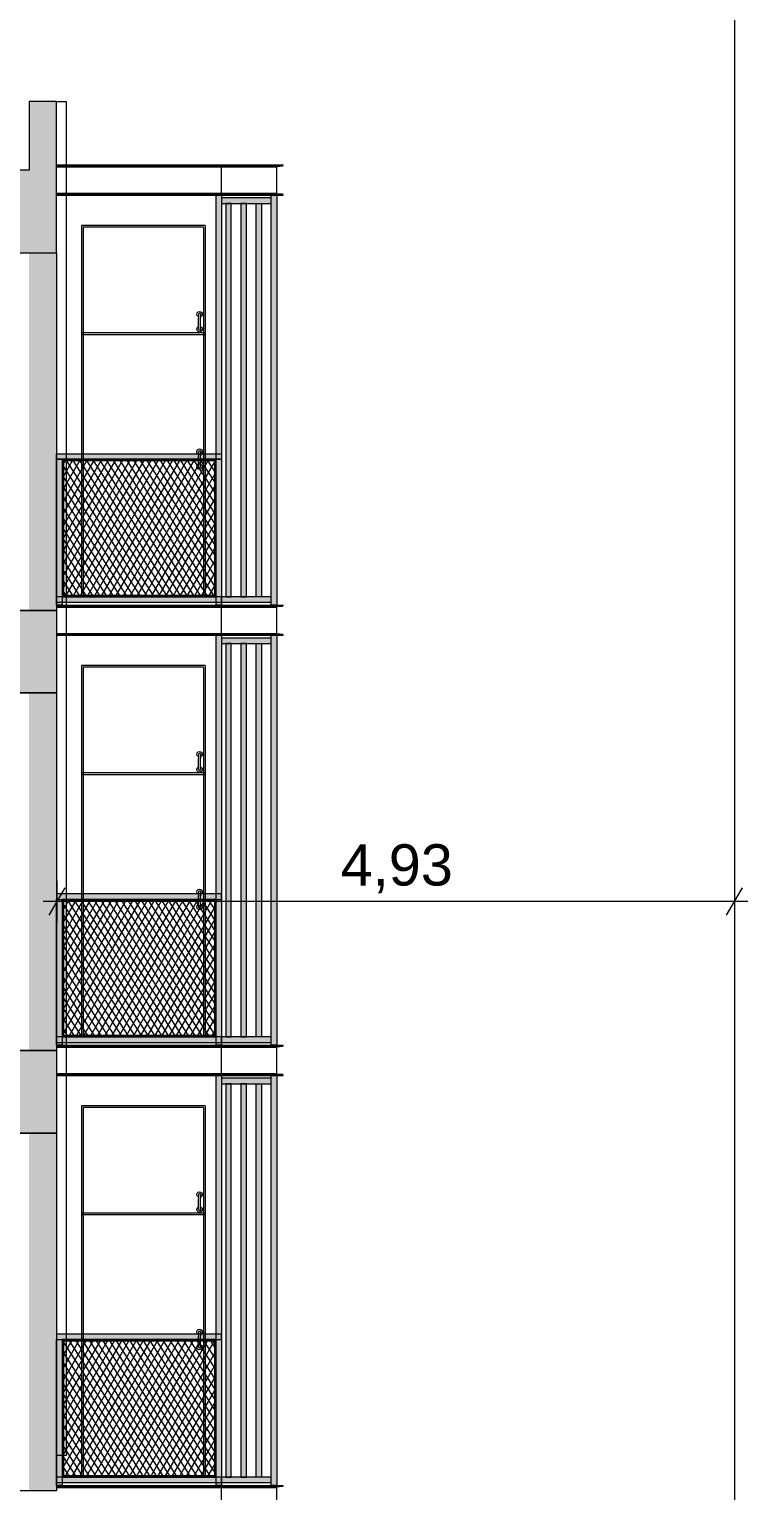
# Model space of a CAD drawing. Header units: metres. Extents: x 476297 to 476657, y 4620828 to 4621206.
# Drawn here: x 476649.51 to 476654.73, y 4621115.4 to 4621126.03 of the extents above; entities that cross this region are included whole.
import ezdxf

# ---------------------------------------------------------------- set-up
doc = ezdxf.new("R2010")
doc.units = ezdxf.units.M
doc.header["$MEASUREMENT"] = 0
for name, color, linetype in [('2D Drafting - General_Pen_No__250', 7, 'Continuous'), ('2D Drafting - General_Pen_No__250_Pen_No__7', 7, 'Continuous'), ('kar-panjara_Pen_No__7', 7, 'Continuous'), ('New2D Drafting - General', 7, 'Continuous'), ('New2D Drafting - General_Pen_No__30_Pen_No__9_Pen_No__9', 7, 'Continuous'), ('Newreg_nak', 7, 'Continuous'), ('NewStructural - Bearing', 7, 'Continuous'), ('Structural - Bearing', 7, 'Continuous'), ('zoma', 7, 'Continuous')]:
    doc.layers.add(name, color=color, linetype=linetype)
doc.styles.add('GENERATED_STYLE_2', font='arial.ttf')
doc.dimstyles.new('GENERATED_STYLE__3', dxfattribs={"dimtxt": 0.3, "dimasz": 0.152, "dimexe": 0.18, "dimexo": 0.003, "dimgap": 0.09, "dimtad": 1, "dimtih": 1, "dimtoh": 1, "dimzin": 0, "dimdsep": 46, "dimtxsty": 'GENERATED_STYLE_2', "dimblk": 'ARROWHEAD_2', "dimblk1": 'ARROWHEAD_2', "dimblk2": 'ARROWHEAD_2', "dimcen": 0.09, "dimclrd": 1, "dimclre": 1, "dimclrt": 1, "dimadec": 0, "dimazin": 0, "dimtfac": 1, "dimtdec": 4, "dimtmove": 0, "dimatfit": 3, "dimfxl": 1, "dimtolj": 1, "dimtzin": 0, "dimarcsym": 0})
pattern_1 = [(60, (476844.52715, 4621385.791044), (-0.038971143, 0.0225), []), (122.833095, (476844.52715, 4621385.791044), (0.0368060797, 0.01875), [])]

# ---------------------------------------------------------------- blocks, each defined once
blk = doc.blocks.new('*D709', base_point=(476844.527, 4621385.791))
at = {"layer": 'zoma', "color": 1, "linetype": 'Continuous', "lineweight": 0, "transparency": 16777216}
for p, q in [((476649.765, 4621119.787), (476649.649, 4621119.587)), ((476649.707, 4621119.837), (476649.707, 4621119.537)), ((476654.579, 4621119.587), (476654.695, 4621119.787)), ((476654.637, 4621119.837), (476654.637, 4621119.537)), ((476649.707, 4621119.687), (476649.609, 4621119.687)), ((476654.637, 4621119.687), (476649.707, 4621119.687)), ((476654.735, 4621119.687), (476654.637, 4621119.687))]:
    blk.add_line(p, q, dxfattribs=at)
at = {"layer": 'zoma', "color": 1, "lineweight": 0, "transparency": 16777216, "insert": (476651.773, 4621119.747), "char_height": 0.3, "attachment_point": 7, "style": 'GENERATED_STYLE_2'}
blk.add_mtext('\\A1;{\\pql;\\fArial CYR|b0|i0|c204|p34;4,93}', dxfattribs=at)
blk = doc.blocks.new('ARROWHEAD_2')
at = {"color": 0, "linetype": 'Continuous', "lineweight": 0}
for p, q in [((0, 0), (-1, 0)), ((-0.378, -0.655), (0.378, 0.655))]:
    blk.add_line(p, q, dxfattribs=at)

msp = doc.modelspace()

# ---------------------------------------------------------------- hatches: boundary and pattern name
at = {"layer": '2D Drafting - General_Pen_No__250', "linetype": 'Continuous', "lineweight": 0}
for points in [[(476632.006, 4621125.502), (476632.006, 4621124.403), (476632.306, 4621124.403), (476632.306, 4621124.773), (476649.406, 4621124.773), (476649.406, 4621124.403), (476649.706, 4621124.403), (476649.706, 4621124.823), (476649.706, 4621125.003), (476649.706, 4621125.502), (476649.506, 4621125.502), (476649.506, 4621125.003), (476632.206, 4621125.003), (476632.206, 4621125.502)], [(476632.006, 4621121.203), (476632.006, 4621121.573), (476632.006, 4621121.803), (476649.506, 4621121.803), (476649.706, 4621121.803), (476649.706, 4621121.623), (476649.706, 4621121.203), (476649.406, 4621121.203), (476649.406, 4621121.573), (476632.306, 4621121.573), (476632.306, 4621121.203)], [(476632.006, 4621118.603), (476632.207, 4621118.603), (476632.306, 4621118.603), (476649.506, 4621118.603), (476649.706, 4621118.603), (476649.706, 4621118.423), (476649.706, 4621118.003), (476649.406, 4621118.003), (476649.406, 4621118.373), (476632.306, 4621118.373), (476632.306, 4621118.003), (476632.006, 4621118.003)]]:
    msp.add_hatch(color=7, dxfattribs=at).paths.add_polyline_path(points)
at = {"layer": '2D Drafting - General_Pen_No__250_Pen_No__7', "linetype": 'Continuous', "lineweight": 0}
for points in [[(476649.706, 4621121.803), (476649.706, 4621124.403), (476649.506, 4621124.403), (476649.506, 4621121.803)], [(476649.706, 4621118.603), (476649.706, 4621121.203), (476649.506, 4621121.203), (476649.506, 4621118.603)], [(476649.706, 4621115.403), (476649.706, 4621118.003), (476649.506, 4621118.003), (476649.506, 4621115.403)]]:
    msp.add_hatch(color=7, dxfattribs=at).paths.add_polyline_path(points)
at = {"layer": 'New2D Drafting - General', "linetype": 'Continuous', "lineweight": 0}
h = msp.add_hatch(dxfattribs=at)
h.set_pattern_fill('BATT_INSULATION', style=0, pattern_type=2)
h.set_pattern_definition(pattern_1)
h.paths.add_polyline_path([(476649.756, 4621121.912), (476650.856, 4621121.912), (476650.856, 4621122.892), (476649.756, 4621122.892)])
h = msp.add_hatch(dxfattribs=at)
h.set_pattern_fill('BATT_INSULATION', style=0, pattern_type=2)
h.set_pattern_definition(pattern_1)
h.paths.add_polyline_path([(476649.756, 4621118.712), (476650.856, 4621118.712), (476650.856, 4621119.692), (476649.756, 4621119.692)])
h = msp.add_hatch(dxfattribs=at)
h.set_pattern_fill('BATT_INSULATION', style=0, pattern_type=2)
h.set_pattern_definition(pattern_1)
h.paths.add_polyline_path([(476649.756, 4621115.512), (476650.856, 4621115.512), (476650.856, 4621116.492), (476649.756, 4621116.492)])
at = {"layer": 'New2D Drafting - General_Pen_No__30_Pen_No__9_Pen_No__9', "linetype": 'Continuous', "lineweight": 0}
for points in [[(476650.906, 4621124.822), (476650.906, 4621121.902), (476650.866, 4621121.902), (476650.866, 4621124.822)], [(476651.267, 4621124.802), (476650.906, 4621124.802), (476650.906, 4621124.762), (476651.267, 4621124.762)], [(476651.307, 4621124.822), (476651.307, 4621121.842), (476651.267, 4621121.842), (476651.267, 4621124.822)], [(476650.977, 4621124.762), (476650.937, 4621124.762), (476650.937, 4621121.902), (476650.977, 4621121.902)], [(476651.087, 4621124.762), (476651.047, 4621124.762), (476651.047, 4621121.902), (476651.087, 4621121.902)], [(476651.157, 4621124.762), (476651.197, 4621124.762), (476651.197, 4621121.902), (476651.157, 4621121.902)], [(476650.906, 4621122.942), (476650.906, 4621122.902), (476649.706, 4621122.902), (476649.706, 4621122.942)], [(476649.746, 4621121.842), (476649.706, 4621121.842), (476649.706, 4621122.902), (476649.746, 4621122.902)], [(476649.746, 4621121.902), (476649.756, 4621121.912), (476649.756, 4621122.892), (476649.746, 4621122.902)], [(476650.856, 4621122.892), (476650.866, 4621122.902), (476649.746, 4621122.902), (476649.756, 4621122.892)], [(476650.856, 4621121.912), (476650.866, 4621121.902), (476650.866, 4621122.902), (476650.856, 4621122.892)], [(476650.906, 4621121.842), (476650.866, 4621121.842), (476650.866, 4621122.902), (476650.906, 4621122.902)], [(476650.906, 4621121.902), (476649.706, 4621121.902), (476649.706, 4621121.862), (476650.906, 4621121.862)], [(476650.866, 4621121.902), (476650.856, 4621121.912), (476649.756, 4621121.912), (476649.746, 4621121.902)], [(476651.267, 4621121.902), (476650.906, 4621121.902), (476650.906, 4621121.862), (476651.267, 4621121.862)], [(476650.906, 4621121.622), (476650.906, 4621118.702), (476650.866, 4621118.702), (476650.866, 4621121.622)], [(476651.267, 4621121.602), (476650.906, 4621121.602), (476650.906, 4621121.562), (476651.267, 4621121.562)], [(476651.267, 4621121.622), (476651.307, 4621121.622), (476651.307, 4621118.642), (476651.267, 4621118.642)], [(476650.977, 4621121.562), (476650.937, 4621121.562), (476650.937, 4621118.702), (476650.977, 4621118.702)], [(476651.087, 4621121.562), (476651.047, 4621121.562), (476651.047, 4621118.702), (476651.087, 4621118.702)], [(476651.157, 4621121.562), (476651.197, 4621121.562), (476651.197, 4621118.702), (476651.157, 4621118.702)], [(476650.906, 4621119.742), (476649.706, 4621119.742), (476649.706, 4621119.702), (476650.906, 4621119.702)], [(476649.746, 4621118.642), (476649.706, 4621118.642), (476649.706, 4621119.702), (476649.746, 4621119.702)], [(476649.746, 4621118.702), (476649.756, 4621118.712), (476649.756, 4621119.692), (476649.746, 4621119.702)], [(476650.856, 4621119.692), (476650.866, 4621119.702), (476649.746, 4621119.702), (476649.756, 4621119.692)], [(476650.856, 4621118.712), (476650.866, 4621118.702), (476650.866, 4621119.702), (476650.856, 4621119.692)], [(476650.906, 4621118.642), (476650.866, 4621118.642), (476650.866, 4621119.702), (476650.906, 4621119.702)], [(476650.866, 4621118.702), (476650.856, 4621118.712), (476649.756, 4621118.712), (476649.746, 4621118.702)], [(476650.906, 4621118.702), (476649.706, 4621118.702), (476649.706, 4621118.662), (476650.906, 4621118.662)], [(476651.267, 4621118.702), (476650.906, 4621118.702), (476650.906, 4621118.662), (476651.267, 4621118.662)], [(476650.906, 4621118.422), (476650.906, 4621115.502), (476650.866, 4621115.502), (476650.866, 4621118.422)], [(476651.267, 4621118.402), (476650.906, 4621118.402), (476650.906, 4621118.362), (476651.267, 4621118.362)], [(476651.267, 4621118.422), (476651.307, 4621118.422), (476651.307, 4621115.442), (476651.267, 4621115.442)], [(476650.977, 4621118.362), (476650.937, 4621118.362), (476650.937, 4621115.502), (476650.977, 4621115.502)], [(476651.087, 4621118.362), (476651.047, 4621118.362), (476651.047, 4621115.502), (476651.087, 4621115.502)], [(476651.157, 4621118.362), (476651.197, 4621118.362), (476651.197, 4621115.502), (476651.157, 4621115.502)], [(476650.906, 4621116.542), (476649.706, 4621116.542), (476649.706, 4621116.502), (476650.906, 4621116.502)], [(476649.746, 4621115.442), (476649.706, 4621115.442), (476649.706, 4621116.502), (476649.746, 4621116.502)], [(476649.746, 4621115.502), (476649.756, 4621115.512), (476649.756, 4621116.492), (476649.746, 4621116.502)], [(476650.856, 4621116.492), (476650.866, 4621116.502), (476649.746, 4621116.502), (476649.756, 4621116.492)], [(476650.856, 4621115.512), (476650.866, 4621115.502), (476650.866, 4621116.502), (476650.856, 4621116.492)], [(476650.906, 4621115.442), (476650.866, 4621115.442), (476650.866, 4621116.502), (476650.906, 4621116.502)], [(476650.906, 4621115.502), (476649.706, 4621115.502), (476649.706, 4621115.462), (476650.906, 4621115.462)], [(476650.866, 4621115.502), (476650.856, 4621115.512), (476649.756, 4621115.512), (476649.746, 4621115.502)], [(476651.267, 4621115.502), (476650.906, 4621115.502), (476650.906, 4621115.462), (476651.267, 4621115.462)]]:
    msp.add_hatch(color=255, dxfattribs=at).paths.add_polyline_path(points)

# ---------------------------------------------------------------- linework, layer by layer
at = {"layer": '2D Drafting - General_Pen_No__250', "color": 7, "linetype": 'Continuous', "lineweight": 0, "flags": 128}
for points in [[(476632.006, 4621125.502), (476632.006, 4621124.403), (476632.306, 4621124.403), (476632.306, 4621124.773), (476649.406, 4621124.773), (476649.406, 4621124.403), (476649.706, 4621124.403), (476649.706, 4621124.823), (476649.706, 4621125.003), (476649.706, 4621125.502), (476649.506, 4621125.502), (476649.506, 4621125.003), (476632.206, 4621125.003), (476632.206, 4621125.502)], [(476632.006, 4621121.203), (476632.006, 4621121.573), (476632.006, 4621121.803), (476649.506, 4621121.803), (476649.706, 4621121.803), (476649.706, 4621121.623), (476649.706, 4621121.203), (476649.406, 4621121.203), (476649.406, 4621121.573), (476632.306, 4621121.573), (476632.306, 4621121.203)], [(476632.006, 4621118.603), (476632.207, 4621118.603), (476632.306, 4621118.603), (476649.506, 4621118.603), (476649.706, 4621118.603), (476649.706, 4621118.423), (476649.706, 4621118.003), (476649.406, 4621118.003), (476649.406, 4621118.373), (476632.306, 4621118.373), (476632.306, 4621118.003), (476632.006, 4621118.003)]]:
    msp.add_lwpolyline(points, close=True, dxfattribs=at)
at = {"layer": 'kar-panjara_Pen_No__7', "color": 7, "linetype": 'Continuous', "lineweight": 0, "flags": 128}
for points in [[(476649.706, 4621124.403), (476649.706, 4621121.803), (476649.306, 4621121.803), (476649.306, 4621124.403)], [(476649.706, 4621121.203), (476649.706, 4621118.603), (476649.306, 4621118.603), (476649.306, 4621121.203)], [(476649.706, 4621118.003), (476649.706, 4621115.403), (476649.306, 4621115.403), (476649.306, 4621118.003)]]:
    msp.add_lwpolyline(points, close=True, dxfattribs=at)
at = {"layer": 'New2D Drafting - General', "color": 7, "linetype": 'Continuous', "lineweight": 0, "flags": 128}
for points in [[(476649.756, 4621121.912), (476650.856, 4621121.912), (476650.856, 4621122.892), (476649.756, 4621122.892)], [(476649.756, 4621118.712), (476650.856, 4621118.712), (476650.856, 4621119.692), (476649.756, 4621119.692)], [(476649.756, 4621115.512), (476650.856, 4621115.512), (476650.856, 4621116.492), (476649.756, 4621116.492)]]:
    msp.add_lwpolyline(points, close=True, dxfattribs=at)
at = {"layer": 'New2D Drafting - General_Pen_No__30_Pen_No__9_Pen_No__9', "color": 7, "linetype": 'Continuous', "lineweight": 0, "flags": 128}
for points in [[(476650.906, 4621124.822), (476650.906, 4621121.902), (476650.866, 4621121.902), (476650.866, 4621124.822)], [(476651.267, 4621124.802), (476650.906, 4621124.802), (476650.906, 4621124.762), (476651.267, 4621124.762)], [(476651.307, 4621124.822), (476651.307, 4621121.842), (476651.267, 4621121.842), (476651.267, 4621124.822)], [(476650.977, 4621124.762), (476650.937, 4621124.762), (476650.937, 4621121.902), (476650.977, 4621121.902)], [(476651.087, 4621124.762), (476651.047, 4621124.762), (476651.047, 4621121.902), (476651.087, 4621121.902)], [(476651.157, 4621124.762), (476651.197, 4621124.762), (476651.197, 4621121.902), (476651.157, 4621121.902)], [(476650.906, 4621122.942), (476650.906, 4621122.902), (476649.706, 4621122.902), (476649.706, 4621122.942)], [(476649.746, 4621121.842), (476649.706, 4621121.842), (476649.706, 4621122.902), (476649.746, 4621122.902)], [(476649.746, 4621121.902), (476649.756, 4621121.912), (476649.756, 4621122.892), (476649.746, 4621122.902)], [(476650.856, 4621122.892), (476650.866, 4621122.902), (476649.746, 4621122.902), (476649.756, 4621122.892)], [(476650.856, 4621121.912), (476650.866, 4621121.902), (476650.866, 4621122.902), (476650.856, 4621122.892)], [(476650.906, 4621121.842), (476650.866, 4621121.842), (476650.866, 4621122.902), (476650.906, 4621122.902)], [(476650.906, 4621121.902), (476649.706, 4621121.902), (476649.706, 4621121.862), (476650.906, 4621121.862)], [(476650.866, 4621121.902), (476650.856, 4621121.912), (476649.756, 4621121.912), (476649.746, 4621121.902)], [(476651.267, 4621121.902), (476650.906, 4621121.902), (476650.906, 4621121.862), (476651.267, 4621121.862)], [(476650.906, 4621121.622), (476650.906, 4621118.702), (476650.866, 4621118.702), (476650.866, 4621121.622)], [(476651.267, 4621121.602), (476650.906, 4621121.602), (476650.906, 4621121.562), (476651.267, 4621121.562)], [(476651.267, 4621121.622), (476651.307, 4621121.622), (476651.307, 4621118.642), (476651.267, 4621118.642)], [(476650.977, 4621121.562), (476650.937, 4621121.562), (476650.937, 4621118.702), (476650.977, 4621118.702)], [(476651.087, 4621121.562), (476651.047, 4621121.562), (476651.047, 4621118.702), (476651.087, 4621118.702)], [(476651.157, 4621121.562), (476651.197, 4621121.562), (476651.197, 4621118.702), (476651.157, 4621118.702)], [(476650.906, 4621119.742), (476649.706, 4621119.742), (476649.706, 4621119.702), (476650.906, 4621119.702)], [(476649.746, 4621118.642), (476649.706, 4621118.642), (476649.706, 4621119.702), (476649.746, 4621119.702)], [(476649.746, 4621118.702), (476649.756, 4621118.712), (476649.756, 4621119.692), (476649.746, 4621119.702)], [(476650.856, 4621119.692), (476650.866, 4621119.702), (476649.746, 4621119.702), (476649.756, 4621119.692)], [(476650.856, 4621118.712), (476650.866, 4621118.702), (476650.866, 4621119.702), (476650.856, 4621119.692)], [(476650.906, 4621118.642), (476650.866, 4621118.642), (476650.866, 4621119.702), (476650.906, 4621119.702)], [(476650.866, 4621118.702), (476650.856, 4621118.712), (476649.756, 4621118.712), (476649.746, 4621118.702)], [(476650.906, 4621118.702), (476649.706, 4621118.702), (476649.706, 4621118.662), (476650.906, 4621118.662)], [(476651.267, 4621118.702), (476650.906, 4621118.702), (476650.906, 4621118.662), (476651.267, 4621118.662)], [(476650.906, 4621118.422), (476650.906, 4621115.502), (476650.866, 4621115.502), (476650.866, 4621118.422)], [(476651.267, 4621118.402), (476650.906, 4621118.402), (476650.906, 4621118.362), (476651.267, 4621118.362)], [(476651.267, 4621118.422), (476651.307, 4621118.422), (476651.307, 4621115.442), (476651.267, 4621115.442)], [(476650.977, 4621118.362), (476650.937, 4621118.362), (476650.937, 4621115.502), (476650.977, 4621115.502)], [(476651.087, 4621118.362), (476651.047, 4621118.362), (476651.047, 4621115.502), (476651.087, 4621115.502)], [(476651.157, 4621118.362), (476651.197, 4621118.362), (476651.197, 4621115.502), (476651.157, 4621115.502)], [(476650.906, 4621116.542), (476649.706, 4621116.542), (476649.706, 4621116.502), (476650.906, 4621116.502)], [(476649.746, 4621115.442), (476649.706, 4621115.442), (476649.706, 4621116.502), (476649.746, 4621116.502)], [(476649.746, 4621115.502), (476649.756, 4621115.512), (476649.756, 4621116.492), (476649.746, 4621116.502)], [(476650.856, 4621116.492), (476650.866, 4621116.502), (476649.746, 4621116.502), (476649.756, 4621116.492)], [(476650.856, 4621115.512), (476650.866, 4621115.502), (476650.866, 4621116.502), (476650.856, 4621116.492)], [(476650.906, 4621115.442), (476650.866, 4621115.442), (476650.866, 4621116.502), (476650.906, 4621116.502)], [(476650.906, 4621115.502), (476649.706, 4621115.502), (476649.706, 4621115.462), (476650.906, 4621115.462)], [(476650.866, 4621115.502), (476650.856, 4621115.512), (476649.756, 4621115.512), (476649.746, 4621115.502)], [(476651.267, 4621115.502), (476650.906, 4621115.502), (476650.906, 4621115.462), (476651.267, 4621115.462)]]:
    msp.add_lwpolyline(points, close=True, dxfattribs=at)
at = {"layer": 'Newreg_nak', "color": 7, "linetype": 'Continuous', "lineweight": 0, "flags": 128}
msp.add_lwpolyline([(476649.706, 4621125.502), (476649.776, 4621125.502), (476649.776, 4621115.659), (476649.706, 4621115.659)], dxfattribs=at)
at = {"layer": 'NewStructural - Bearing', "color": 1, "linetype": 'Continuous', "lineweight": 0}
msp.add_line((476654.637, 4621127.728), (476654.637, 4621104.091), dxfattribs=at)
at = {"layer": 'NewStructural - Bearing', "color": 7, "linetype": 'Continuous', "lineweight": 0}
for p, q in [((476650.786, 4621124.602), (476649.886, 4621124.602)), ((476649.886, 4621124.602), (476649.886, 4621123.822)), ((476649.898, 4621124.59), (476649.898, 4621123.822)), ((476650.774, 4621124.59), (476649.898, 4621124.59)), ((476650.774, 4621124.59), (476650.774, 4621123.822)), ((476650.786, 4621124.602), (476650.786, 4621123.822)), ((476650.726, 4621123.957), (476650.729, 4621123.967)), ((476650.729, 4621123.947), (476650.726, 4621123.957)), ((476650.729, 4621123.967), (476650.736, 4621123.974)), ((476650.736, 4621123.94), (476650.729, 4621123.947)), ((476650.736, 4621123.974), (476650.746, 4621123.977)), ((476650.739, 4621123.939), (476650.736, 4621123.94)), ((476650.739, 4621123.957), (476650.74, 4621123.96)), ((476650.739, 4621123.957), (476650.739, 4621123.953)), ((476650.739, 4621123.953), (476650.739, 4621123.942)), ((476650.739, 4621123.942), (476650.739, 4621123.927)), ((476650.739, 4621123.877), (476650.739, 4621123.927)), ((476650.74, 4621123.96), (476650.743, 4621123.963)), ((476650.743, 4621123.963), (476650.746, 4621123.964)), ((476650.746, 4621123.977), (476650.756, 4621123.974)), ((476650.746, 4621123.964), (476650.75, 4621123.963)), ((476650.75, 4621123.963), (476650.753, 4621123.96)), ((476650.753, 4621123.96), (476650.753, 4621123.957)), ((476650.753, 4621123.957), (476650.753, 4621123.953)), ((476650.753, 4621123.953), (476650.753, 4621123.942)), ((476650.753, 4621123.942), (476650.753, 4621123.927)), ((476650.756, 4621123.94), (476650.753, 4621123.939)), ((476650.753, 4621123.877), (476650.753, 4621123.927)), ((476650.756, 4621123.974), (476650.764, 4621123.967)), ((476650.764, 4621123.947), (476650.756, 4621123.94)), ((476650.764, 4621123.967), (476650.766, 4621123.957)), ((476650.766, 4621123.957), (476650.764, 4621123.947)), ((476650.786, 4621123.822), (476649.886, 4621123.822)), ((476649.886, 4621123.822), (476649.886, 4621121.902)), ((476649.898, 4621123.822), (476649.886, 4621123.822)), ((476649.886, 4621123.81), (476650.786, 4621123.81)), ((476649.898, 4621123.822), (476649.898, 4621121.902)), ((476650.726, 4621123.847), (476650.729, 4621123.857)), ((476650.729, 4621123.837), (476650.726, 4621123.847)), ((476650.729, 4621123.857), (476650.736, 4621123.864)), ((476650.736, 4621123.83), (476650.729, 4621123.837)), ((476650.736, 4621123.864), (476650.739, 4621123.865)), ((476650.746, 4621123.827), (476650.736, 4621123.83)), ((476650.739, 4621123.862), (476650.739, 4621123.877)), ((476650.739, 4621123.851), (476650.739, 4621123.862)), ((476650.739, 4621123.847), (476650.739, 4621123.851)), ((476650.74, 4621123.843), (476650.739, 4621123.847)), ((476650.743, 4621123.841), (476650.74, 4621123.843)), ((476650.746, 4621123.84), (476650.743, 4621123.841)), ((476650.75, 4621123.841), (476650.746, 4621123.84)), ((476650.756, 4621123.83), (476650.746, 4621123.827)), ((476650.753, 4621123.843), (476650.75, 4621123.841)), ((476650.753, 4621123.862), (476650.753, 4621123.877)), ((476650.753, 4621123.865), (476650.756, 4621123.864)), ((476650.753, 4621123.851), (476650.753, 4621123.862)), ((476650.753, 4621123.847), (476650.753, 4621123.851)), ((476650.753, 4621123.847), (476650.753, 4621123.843)), ((476650.756, 4621123.864), (476650.764, 4621123.857)), ((476650.764, 4621123.837), (476650.756, 4621123.83)), ((476650.764, 4621123.857), (476650.766, 4621123.847)), ((476650.766, 4621123.847), (476650.764, 4621123.837)), ((476650.774, 4621123.822), (476650.774, 4621121.902)), ((476650.786, 4621123.822), (476650.786, 4621121.902)), ((476650.726, 4621122.957), (476650.729, 4621122.967)), ((476650.729, 4621122.967), (476650.736, 4621122.974)), ((476650.736, 4621122.974), (476650.746, 4621122.977)), ((476650.739, 4621122.957), (476650.74, 4621122.96)), ((476650.74, 4621122.96), (476650.743, 4621122.963)), ((476650.743, 4621122.963), (476650.746, 4621122.964)), ((476650.746, 4621122.977), (476650.756, 4621122.974)), ((476650.746, 4621122.964), (476650.75, 4621122.963)), ((476650.75, 4621122.963), (476650.753, 4621122.96)), ((476650.753, 4621122.96), (476650.753, 4621122.957)), ((476650.756, 4621122.974), (476650.764, 4621122.967)), ((476650.764, 4621122.967), (476650.766, 4621122.957)), ((476650.729, 4621122.947), (476650.726, 4621122.957)), ((476650.726, 4621122.847), (476650.729, 4621122.857)), ((476650.736, 4621122.94), (476650.729, 4621122.947)), ((476650.729, 4621122.857), (476650.736, 4621122.864)), ((476650.739, 4621122.939), (476650.736, 4621122.94)), ((476650.736, 4621122.864), (476650.739, 4621122.865)), ((476650.739, 4621122.957), (476650.739, 4621122.953)), ((476650.739, 4621122.953), (476650.739, 4621122.942)), ((476650.739, 4621122.942), (476650.739, 4621122.927)), ((476650.739, 4621122.877), (476650.739, 4621122.927)), ((476650.739, 4621122.862), (476650.739, 4621122.877)), ((476650.739, 4621122.851), (476650.739, 4621122.862)), ((476650.753, 4621122.957), (476650.753, 4621122.953)), ((476650.753, 4621122.953), (476650.753, 4621122.942)), ((476650.753, 4621122.942), (476650.753, 4621122.927)), ((476650.756, 4621122.94), (476650.753, 4621122.939)), ((476650.753, 4621122.877), (476650.753, 4621122.927)), ((476650.753, 4621122.862), (476650.753, 4621122.877)), ((476650.753, 4621122.865), (476650.756, 4621122.864)), ((476650.753, 4621122.851), (476650.753, 4621122.862)), ((476650.764, 4621122.947), (476650.756, 4621122.94)), ((476650.756, 4621122.864), (476650.764, 4621122.857)), ((476650.766, 4621122.957), (476650.764, 4621122.947)), ((476650.764, 4621122.857), (476650.766, 4621122.847)), ((476650.729, 4621122.837), (476650.726, 4621122.847)), ((476650.736, 4621122.83), (476650.729, 4621122.837)), ((476650.746, 4621122.827), (476650.736, 4621122.83)), ((476650.739, 4621122.847), (476650.739, 4621122.851)), ((476650.74, 4621122.843), (476650.739, 4621122.847)), ((476650.743, 4621122.841), (476650.74, 4621122.843)), ((476650.746, 4621122.84), (476650.743, 4621122.841)), ((476650.75, 4621122.841), (476650.746, 4621122.84)), ((476650.756, 4621122.83), (476650.746, 4621122.827)), ((476650.753, 4621122.843), (476650.75, 4621122.841)), ((476650.753, 4621122.847), (476650.753, 4621122.851)), ((476650.753, 4621122.847), (476650.753, 4621122.843)), ((476650.764, 4621122.837), (476650.756, 4621122.83)), ((476650.766, 4621122.847), (476650.764, 4621122.837)), ((476650.786, 4621121.402), (476649.886, 4621121.402)), ((476649.886, 4621121.402), (476649.886, 4621120.622)), ((476649.898, 4621121.39), (476649.898, 4621120.622)), ((476650.774, 4621121.39), (476649.898, 4621121.39)), ((476650.774, 4621121.39), (476650.774, 4621120.622)), ((476650.786, 4621121.402), (476650.786, 4621120.622)), ((476650.726, 4621120.757), (476650.729, 4621120.767)), ((476650.729, 4621120.747), (476650.726, 4621120.757)), ((476650.729, 4621120.767), (476650.736, 4621120.774)), ((476650.736, 4621120.74), (476650.729, 4621120.747)), ((476650.736, 4621120.774), (476650.746, 4621120.777)), ((476650.739, 4621120.739), (476650.736, 4621120.74)), ((476650.739, 4621120.757), (476650.74, 4621120.76)), ((476650.739, 4621120.757), (476650.739, 4621120.753)), ((476650.739, 4621120.753), (476650.739, 4621120.742)), ((476650.739, 4621120.742), (476650.739, 4621120.727)), ((476650.739, 4621120.677), (476650.739, 4621120.727)), ((476650.74, 4621120.76), (476650.743, 4621120.763)), ((476650.743, 4621120.763), (476650.746, 4621120.764)), ((476650.746, 4621120.777), (476650.756, 4621120.774)), ((476650.746, 4621120.764), (476650.75, 4621120.763)), ((476650.75, 4621120.763), (476650.753, 4621120.76)), ((476650.753, 4621120.76), (476650.753, 4621120.757)), ((476650.753, 4621120.757), (476650.753, 4621120.753)), ((476650.753, 4621120.753), (476650.753, 4621120.742)), ((476650.753, 4621120.742), (476650.753, 4621120.727)), ((476650.756, 4621120.74), (476650.753, 4621120.739)), ((476650.753, 4621120.677), (476650.753, 4621120.727)), ((476650.756, 4621120.774), (476650.764, 4621120.767)), ((476650.764, 4621120.747), (476650.756, 4621120.74)), ((476650.764, 4621120.767), (476650.766, 4621120.757)), ((476650.766, 4621120.757), (476650.764, 4621120.747)), ((476650.786, 4621120.622), (476649.886, 4621120.622)), ((476649.886, 4621120.622), (476649.886, 4621118.702)), ((476649.898, 4621120.622), (476649.886, 4621120.622)), ((476649.898, 4621120.622), (476649.898, 4621118.702)), ((476650.726, 4621120.647), (476650.729, 4621120.657)), ((476650.729, 4621120.637), (476650.726, 4621120.647)), ((476650.729, 4621120.657), (476650.736, 4621120.664)), ((476650.736, 4621120.63), (476650.729, 4621120.637)), ((476650.736, 4621120.664), (476650.739, 4621120.665)), ((476650.746, 4621120.627), (476650.736, 4621120.63)), ((476650.739, 4621120.662), (476650.739, 4621120.677)), ((476650.739, 4621120.651), (476650.739, 4621120.662)), ((476650.739, 4621120.647), (476650.739, 4621120.651)), ((476650.74, 4621120.643), (476650.739, 4621120.647)), ((476650.743, 4621120.641), (476650.74, 4621120.643)), ((476650.746, 4621120.64), (476650.743, 4621120.641)), ((476650.75, 4621120.641), (476650.746, 4621120.64)), ((476650.756, 4621120.63), (476650.746, 4621120.627)), ((476650.753, 4621120.643), (476650.75, 4621120.641)), ((476650.753, 4621120.662), (476650.753, 4621120.677)), ((476650.753, 4621120.665), (476650.756, 4621120.664)), ((476650.753, 4621120.651), (476650.753, 4621120.662)), ((476650.753, 4621120.647), (476650.753, 4621120.651)), ((476650.753, 4621120.647), (476650.753, 4621120.643)), ((476650.756, 4621120.664), (476650.764, 4621120.657)), ((476650.764, 4621120.637), (476650.756, 4621120.63)), ((476650.764, 4621120.657), (476650.766, 4621120.647)), ((476650.766, 4621120.647), (476650.764, 4621120.637)), ((476650.774, 4621120.622), (476650.774, 4621118.702)), ((476650.786, 4621120.622), (476650.786, 4621118.702)), ((476649.886, 4621120.61), (476650.786, 4621120.61)), ((476650.729, 4621119.767), (476650.736, 4621119.774)), ((476650.736, 4621119.774), (476650.746, 4621119.777)), ((476650.746, 4621119.777), (476650.756, 4621119.774)), ((476650.756, 4621119.774), (476650.764, 4621119.767)), ((476650.726, 4621119.757), (476650.729, 4621119.767)), ((476650.729, 4621119.747), (476650.726, 4621119.757)), ((476650.736, 4621119.74), (476650.729, 4621119.747)), ((476650.729, 4621119.657), (476650.736, 4621119.664)), ((476650.739, 4621119.739), (476650.736, 4621119.74)), ((476650.736, 4621119.664), (476650.739, 4621119.665)), ((476650.739, 4621119.757), (476650.74, 4621119.76)), ((476650.739, 4621119.757), (476650.739, 4621119.753)), ((476650.739, 4621119.753), (476650.739, 4621119.742)), ((476650.739, 4621119.742), (476650.739, 4621119.727)), ((476650.739, 4621119.677), (476650.739, 4621119.727)), ((476650.739, 4621119.662), (476650.739, 4621119.677)), ((476650.74, 4621119.76), (476650.743, 4621119.763)), ((476650.743, 4621119.763), (476650.746, 4621119.764)), ((476650.746, 4621119.764), (476650.75, 4621119.763)), ((476650.75, 4621119.763), (476650.753, 4621119.76)), ((476650.753, 4621119.76), (476650.753, 4621119.757)), ((476650.753, 4621119.757), (476650.753, 4621119.753)), ((476650.753, 4621119.753), (476650.753, 4621119.742)), ((476650.753, 4621119.742), (476650.753, 4621119.727)), ((476650.756, 4621119.74), (476650.753, 4621119.739)), ((476650.753, 4621119.677), (476650.753, 4621119.727)), ((476650.753, 4621119.662), (476650.753, 4621119.677)), ((476650.753, 4621119.665), (476650.756, 4621119.664)), ((476650.764, 4621119.747), (476650.756, 4621119.74)), ((476650.756, 4621119.664), (476650.764, 4621119.657)), ((476650.764, 4621119.767), (476650.766, 4621119.757)), ((476650.766, 4621119.757), (476650.764, 4621119.747)), ((476650.726, 4621119.647), (476650.729, 4621119.657)), ((476650.729, 4621119.637), (476650.726, 4621119.647)), ((476650.736, 4621119.63), (476650.729, 4621119.637)), ((476650.746, 4621119.627), (476650.736, 4621119.63)), ((476650.739, 4621119.651), (476650.739, 4621119.662)), ((476650.739, 4621119.647), (476650.739, 4621119.651)), ((476650.74, 4621119.643), (476650.739, 4621119.647)), ((476650.743, 4621119.641), (476650.74, 4621119.643)), ((476650.746, 4621119.64), (476650.743, 4621119.641)), ((476650.75, 4621119.641), (476650.746, 4621119.64)), ((476650.756, 4621119.63), (476650.746, 4621119.627)), ((476650.753, 4621119.643), (476650.75, 4621119.641)), ((476650.753, 4621119.651), (476650.753, 4621119.662)), ((476650.753, 4621119.647), (476650.753, 4621119.651)), ((476650.753, 4621119.647), (476650.753, 4621119.643)), ((476650.764, 4621119.637), (476650.756, 4621119.63)), ((476650.764, 4621119.657), (476650.766, 4621119.647)), ((476650.766, 4621119.647), (476650.764, 4621119.637)), ((476650.826, 4621118.702), (476650.814, 4621118.702)), ((476650.786, 4621118.202), (476649.886, 4621118.202)), ((476649.886, 4621118.202), (476649.886, 4621117.422)), ((476649.898, 4621118.19), (476649.898, 4621117.422)), ((476650.774, 4621118.19), (476649.898, 4621118.19)), ((476650.774, 4621118.19), (476650.774, 4621117.422)), ((476650.786, 4621118.202), (476650.786, 4621117.422)), ((476650.726, 4621117.557), (476650.729, 4621117.567)), ((476650.729, 4621117.547), (476650.726, 4621117.557)), ((476650.729, 4621117.567), (476650.736, 4621117.574)), ((476650.736, 4621117.54), (476650.729, 4621117.547)), ((476650.736, 4621117.574), (476650.746, 4621117.577)), ((476650.739, 4621117.539), (476650.736, 4621117.54)), ((476650.739, 4621117.557), (476650.74, 4621117.56)), ((476650.739, 4621117.557), (476650.739, 4621117.553)), ((476650.739, 4621117.553), (476650.739, 4621117.542)), ((476650.739, 4621117.542), (476650.739, 4621117.527)), ((476650.74, 4621117.56), (476650.743, 4621117.563)), ((476650.743, 4621117.563), (476650.746, 4621117.564)), ((476650.746, 4621117.577), (476650.756, 4621117.574)), ((476650.746, 4621117.564), (476650.75, 4621117.563)), ((476650.75, 4621117.563), (476650.753, 4621117.56)), ((476650.753, 4621117.56), (476650.753, 4621117.557)), ((476650.753, 4621117.557), (476650.753, 4621117.553)), ((476650.753, 4621117.553), (476650.753, 4621117.542)), ((476650.753, 4621117.542), (476650.753, 4621117.527)), ((476650.756, 4621117.54), (476650.753, 4621117.539)), ((476650.756, 4621117.574), (476650.764, 4621117.567)), ((476650.764, 4621117.547), (476650.756, 4621117.54)), ((476650.764, 4621117.567), (476650.766, 4621117.557)), ((476650.766, 4621117.557), (476650.764, 4621117.547)), ((476650.726, 4621117.447), (476650.729, 4621117.457)), ((476650.729, 4621117.437), (476650.726, 4621117.447)), ((476650.729, 4621117.457), (476650.736, 4621117.464)), ((476650.736, 4621117.43), (476650.729, 4621117.437)), ((476650.736, 4621117.464), (476650.739, 4621117.465)), ((476650.739, 4621117.477), (476650.739, 4621117.527)), ((476650.739, 4621117.462), (476650.739, 4621117.477)), ((476650.739, 4621117.451), (476650.739, 4621117.462)), ((476650.739, 4621117.447), (476650.739, 4621117.451)), ((476650.74, 4621117.443), (476650.739, 4621117.447)), ((476650.743, 4621117.441), (476650.74, 4621117.443)), ((476650.746, 4621117.44), (476650.743, 4621117.441)), ((476650.75, 4621117.441), (476650.746, 4621117.44)), ((476650.753, 4621117.443), (476650.75, 4621117.441)), ((476650.753, 4621117.477), (476650.753, 4621117.527)), ((476650.753, 4621117.462), (476650.753, 4621117.477)), ((476650.753, 4621117.465), (476650.756, 4621117.464)), ((476650.753, 4621117.451), (476650.753, 4621117.462)), ((476650.753, 4621117.447), (476650.753, 4621117.451)), ((476650.753, 4621117.447), (476650.753, 4621117.443)), ((476650.756, 4621117.464), (476650.764, 4621117.457)), ((476650.764, 4621117.437), (476650.756, 4621117.43)), ((476650.764, 4621117.457), (476650.766, 4621117.447)), ((476650.766, 4621117.447), (476650.764, 4621117.437)), ((476650.786, 4621117.422), (476649.886, 4621117.422)), ((476649.886, 4621117.422), (476649.886, 4621115.502)), ((476649.898, 4621117.422), (476649.886, 4621117.422)), ((476649.886, 4621117.41), (476650.786, 4621117.41)), ((476649.898, 4621117.422), (476649.898, 4621115.502)), ((476650.746, 4621117.427), (476650.736, 4621117.43)), ((476650.756, 4621117.43), (476650.746, 4621117.427)), ((476650.774, 4621117.422), (476650.774, 4621115.502)), ((476650.786, 4621117.422), (476650.786, 4621115.502)), ((476650.726, 4621116.557), (476650.729, 4621116.567)), ((476650.729, 4621116.547), (476650.726, 4621116.557)), ((476650.729, 4621116.567), (476650.736, 4621116.574)), ((476650.736, 4621116.54), (476650.729, 4621116.547)), ((476650.736, 4621116.574), (476650.746, 4621116.577)), ((476650.739, 4621116.539), (476650.736, 4621116.54)), ((476650.739, 4621116.557), (476650.74, 4621116.56)), ((476650.739, 4621116.557), (476650.739, 4621116.553)), ((476650.739, 4621116.553), (476650.739, 4621116.542)), ((476650.739, 4621116.542), (476650.739, 4621116.527)), ((476650.739, 4621116.477), (476650.739, 4621116.527)), ((476650.739, 4621116.462), (476650.739, 4621116.477)), ((476650.74, 4621116.56), (476650.743, 4621116.563)), ((476650.743, 4621116.563), (476650.746, 4621116.564)), ((476650.746, 4621116.577), (476650.756, 4621116.574)), ((476650.746, 4621116.564), (476650.75, 4621116.563)), ((476650.75, 4621116.563), (476650.753, 4621116.56)), ((476650.753, 4621116.56), (476650.753, 4621116.557)), ((476650.753, 4621116.557), (476650.753, 4621116.553)), ((476650.753, 4621116.553), (476650.753, 4621116.542)), ((476650.753, 4621116.542), (476650.753, 4621116.527)), ((476650.756, 4621116.54), (476650.753, 4621116.539)), ((476650.753, 4621116.477), (476650.753, 4621116.527)), ((476650.753, 4621116.462), (476650.753, 4621116.477)), ((476650.756, 4621116.574), (476650.764, 4621116.567)), ((476650.764, 4621116.547), (476650.756, 4621116.54)), ((476650.764, 4621116.567), (476650.766, 4621116.557)), ((476650.766, 4621116.557), (476650.764, 4621116.547)), ((476650.726, 4621116.447), (476650.729, 4621116.457)), ((476650.729, 4621116.437), (476650.726, 4621116.447)), ((476650.729, 4621116.457), (476650.736, 4621116.464)), ((476650.736, 4621116.43), (476650.729, 4621116.437)), ((476650.736, 4621116.464), (476650.739, 4621116.465)), ((476650.746, 4621116.427), (476650.736, 4621116.43)), ((476650.739, 4621116.451), (476650.739, 4621116.462)), ((476650.739, 4621116.447), (476650.739, 4621116.451)), ((476650.74, 4621116.443), (476650.739, 4621116.447)), ((476650.743, 4621116.441), (476650.74, 4621116.443)), ((476650.746, 4621116.44), (476650.743, 4621116.441)), ((476650.75, 4621116.441), (476650.746, 4621116.44)), ((476650.756, 4621116.43), (476650.746, 4621116.427)), ((476650.753, 4621116.443), (476650.75, 4621116.441)), ((476650.753, 4621116.465), (476650.756, 4621116.464)), ((476650.753, 4621116.451), (476650.753, 4621116.462)), ((476650.753, 4621116.447), (476650.753, 4621116.451)), ((476650.753, 4621116.447), (476650.753, 4621116.443)), ((476650.756, 4621116.464), (476650.764, 4621116.457)), ((476650.764, 4621116.437), (476650.756, 4621116.43)), ((476650.764, 4621116.457), (476650.766, 4621116.447)), ((476650.766, 4621116.447), (476650.764, 4621116.437)), ((476650.826, 4621115.502), (476650.814, 4621115.502))]:
    msp.add_line(p, q, dxfattribs=at)
at = {"layer": 'Structural - Bearing', "color": 7, "linetype": 'Continuous', "lineweight": 0}
for p, q in [((476649.706, 4621125.042), (476650.953, 4621125.042)), ((476649.706, 4621125.039), (476650.953, 4621125.039)), ((476649.706, 4621125.035), (476650.948, 4621125.035)), ((476649.706, 4621125.031), (476650.911, 4621125.031)), ((476649.706, 4621125.027), (476650.906, 4621125.027)), ((476650.906, 4621125.042), (476651.353, 4621125.042)), ((476650.906, 4621125.039), (476651.353, 4621125.039)), ((476650.906, 4621125.035), (476651.349, 4621125.035)), ((476650.906, 4621125.031), (476651.311, 4621125.031)), ((476650.906, 4621125.027), (476650.907, 4621125.029)), ((476650.906, 4621124.836), (476650.906, 4621125.027)), ((476650.906, 4621125.027), (476651.307, 4621125.027)), ((476650.907, 4621125.029), (476650.908, 4621125.03)), ((476650.908, 4621125.03), (476650.91, 4621125.031)), ((476650.91, 4621125.031), (476650.911, 4621125.031)), ((476650.911, 4621125.031), (476650.948, 4621125.035)), ((476650.948, 4621125.035), (476650.95, 4621125.036)), ((476650.95, 4621125.036), (476650.951, 4621125.037)), ((476650.951, 4621125.037), (476650.952, 4621125.038)), ((476650.952, 4621125.038), (476650.953, 4621125.039)), ((476650.953, 4621125.039), (476650.953, 4621125.042)), ((476651.307, 4621125.029), (476651.308, 4621125.03)), ((476651.307, 4621125.027), (476651.307, 4621125.029)), ((476651.307, 4621124.836), (476651.307, 4621125.027)), ((476651.308, 4621125.03), (476651.31, 4621125.031)), ((476651.31, 4621125.031), (476651.311, 4621125.031)), ((476651.311, 4621125.031), (476651.349, 4621125.035)), ((476651.349, 4621125.035), (476651.35, 4621125.036)), ((476651.35, 4621125.036), (476651.352, 4621125.037)), ((476651.352, 4621125.037), (476651.353, 4621125.038)), ((476651.353, 4621125.039), (476651.353, 4621125.042)), ((476651.353, 4621125.038), (476651.353, 4621125.039)), ((476649.706, 4621124.836), (476650.906, 4621124.836)), ((476649.706, 4621124.832), (476650.911, 4621124.832)), ((476649.706, 4621124.828), (476650.948, 4621124.828)), ((476649.706, 4621124.824), (476650.953, 4621124.824)), ((476649.706, 4621124.822), (476650.953, 4621124.822)), ((476650.907, 4621124.835), (476650.906, 4621124.836)), ((476650.906, 4621124.836), (476651.307, 4621124.836)), ((476650.906, 4621124.832), (476651.311, 4621124.832)), ((476650.906, 4621124.828), (476651.349, 4621124.828)), ((476650.906, 4621124.824), (476651.353, 4621124.824)), ((476650.906, 4621124.822), (476651.353, 4621124.822)), ((476650.908, 4621124.833), (476650.907, 4621124.835)), ((476650.91, 4621124.833), (476650.908, 4621124.833)), ((476650.911, 4621124.832), (476650.91, 4621124.833)), ((476650.948, 4621124.828), (476650.911, 4621124.832)), ((476650.95, 4621124.828), (476650.948, 4621124.828)), ((476650.951, 4621124.827), (476650.95, 4621124.828)), ((476650.952, 4621124.826), (476650.951, 4621124.827)), ((476650.953, 4621124.824), (476650.952, 4621124.826)), ((476650.953, 4621124.822), (476650.953, 4621124.824)), ((476651.307, 4621124.835), (476651.307, 4621124.836)), ((476651.308, 4621124.833), (476651.307, 4621124.835)), ((476651.31, 4621124.833), (476651.308, 4621124.833)), ((476651.311, 4621124.832), (476651.31, 4621124.833)), ((476651.349, 4621124.828), (476651.311, 4621124.832)), ((476651.35, 4621124.828), (476651.349, 4621124.828)), ((476651.352, 4621124.827), (476651.35, 4621124.828)), ((476651.353, 4621124.826), (476651.352, 4621124.827)), ((476651.353, 4621124.824), (476651.353, 4621124.826)), ((476651.353, 4621124.822), (476651.353, 4621124.824)), ((476649.706, 4621121.842), (476650.953, 4621121.842)), ((476649.706, 4621121.839), (476650.953, 4621121.839)), ((476649.706, 4621121.835), (476650.948, 4621121.835)), ((476649.706, 4621121.831), (476650.911, 4621121.831)), ((476649.706, 4621121.827), (476650.906, 4621121.827)), ((476650.906, 4621121.842), (476651.353, 4621121.842)), ((476650.906, 4621121.839), (476651.353, 4621121.839)), ((476650.906, 4621121.835), (476651.349, 4621121.835)), ((476650.906, 4621121.831), (476651.311, 4621121.831)), ((476650.906, 4621121.827), (476650.907, 4621121.829)), ((476650.906, 4621121.636), (476650.906, 4621121.827)), ((476650.906, 4621121.827), (476651.307, 4621121.827)), ((476650.907, 4621121.829), (476650.908, 4621121.83)), ((476650.908, 4621121.83), (476650.91, 4621121.831)), ((476650.91, 4621121.831), (476650.911, 4621121.831)), ((476650.911, 4621121.831), (476650.948, 4621121.835)), ((476650.948, 4621121.835), (476650.95, 4621121.836)), ((476650.95, 4621121.836), (476650.951, 4621121.837)), ((476650.951, 4621121.837), (476650.952, 4621121.838)), ((476650.952, 4621121.838), (476650.953, 4621121.839)), ((476650.953, 4621121.839), (476650.953, 4621121.842)), ((476651.307, 4621121.829), (476651.308, 4621121.83)), ((476651.307, 4621121.827), (476651.307, 4621121.829)), ((476651.307, 4621121.636), (476651.307, 4621121.827)), ((476651.308, 4621121.83), (476651.31, 4621121.831)), ((476651.31, 4621121.831), (476651.311, 4621121.831)), ((476651.311, 4621121.831), (476651.349, 4621121.835)), ((476651.349, 4621121.835), (476651.35, 4621121.836)), ((476651.35, 4621121.836), (476651.352, 4621121.837)), ((476651.352, 4621121.837), (476651.353, 4621121.838)), ((476651.353, 4621121.839), (476651.353, 4621121.842)), ((476651.353, 4621121.838), (476651.353, 4621121.839)), ((476649.706, 4621121.636), (476650.906, 4621121.636)), ((476649.706, 4621121.632), (476650.911, 4621121.632)), ((476649.706, 4621121.628), (476650.948, 4621121.628)), ((476649.706, 4621121.624), (476650.953, 4621121.624)), ((476649.706, 4621121.622), (476650.953, 4621121.622)), ((476650.907, 4621121.635), (476650.906, 4621121.636)), ((476650.906, 4621121.636), (476651.307, 4621121.636)), ((476650.906, 4621121.632), (476651.311, 4621121.632)), ((476650.906, 4621121.628), (476651.349, 4621121.628)), ((476650.906, 4621121.624), (476651.353, 4621121.624)), ((476650.906, 4621121.622), (476651.353, 4621121.622)), ((476650.908, 4621121.633), (476650.907, 4621121.635)), ((476650.91, 4621121.633), (476650.908, 4621121.633)), ((476650.911, 4621121.632), (476650.91, 4621121.633)), ((476650.948, 4621121.628), (476650.911, 4621121.632)), ((476650.95, 4621121.628), (476650.948, 4621121.628)), ((476650.951, 4621121.627), (476650.95, 4621121.628)), ((476650.952, 4621121.626), (476650.951, 4621121.627)), ((476650.953, 4621121.624), (476650.952, 4621121.626)), ((476650.953, 4621121.622), (476650.953, 4621121.624)), ((476651.307, 4621121.635), (476651.307, 4621121.636)), ((476651.308, 4621121.633), (476651.307, 4621121.635)), ((476651.31, 4621121.633), (476651.308, 4621121.633)), ((476651.311, 4621121.632), (476651.31, 4621121.633)), ((476651.349, 4621121.628), (476651.311, 4621121.632)), ((476651.35, 4621121.628), (476651.349, 4621121.628)), ((476651.352, 4621121.627), (476651.35, 4621121.628)), ((476651.353, 4621121.626), (476651.352, 4621121.627)), ((476651.353, 4621121.624), (476651.353, 4621121.626)), ((476651.353, 4621121.622), (476651.353, 4621121.624)), ((476649.706, 4621118.642), (476650.953, 4621118.642)), ((476649.706, 4621118.639), (476650.953, 4621118.639)), ((476649.706, 4621118.635), (476650.948, 4621118.635)), ((476649.706, 4621118.631), (476650.911, 4621118.631)), ((476649.706, 4621118.627), (476650.906, 4621118.627)), ((476650.906, 4621118.642), (476651.353, 4621118.642)), ((476650.906, 4621118.639), (476651.353, 4621118.639)), ((476650.906, 4621118.635), (476651.349, 4621118.635)), ((476650.906, 4621118.631), (476651.311, 4621118.631)), ((476650.906, 4621118.627), (476650.907, 4621118.629)), ((476650.906, 4621118.436), (476650.906, 4621118.627)), ((476650.906, 4621118.627), (476651.307, 4621118.627)), ((476650.907, 4621118.629), (476650.908, 4621118.63)), ((476650.908, 4621118.63), (476650.91, 4621118.631)), ((476650.91, 4621118.631), (476650.911, 4621118.631)), ((476650.911, 4621118.631), (476650.948, 4621118.635)), ((476650.948, 4621118.635), (476650.95, 4621118.636)), ((476650.95, 4621118.636), (476650.951, 4621118.637)), ((476650.951, 4621118.637), (476650.952, 4621118.638)), ((476650.952, 4621118.638), (476650.953, 4621118.639)), ((476650.953, 4621118.639), (476650.953, 4621118.642)), ((476651.307, 4621118.629), (476651.308, 4621118.63)), ((476651.307, 4621118.627), (476651.307, 4621118.629)), ((476651.307, 4621118.436), (476651.307, 4621118.627)), ((476651.308, 4621118.63), (476651.31, 4621118.631)), ((476651.31, 4621118.631), (476651.311, 4621118.631)), ((476651.311, 4621118.631), (476651.349, 4621118.635)), ((476651.349, 4621118.635), (476651.35, 4621118.636)), ((476651.35, 4621118.636), (476651.352, 4621118.637)), ((476651.352, 4621118.637), (476651.353, 4621118.638)), ((476651.353, 4621118.639), (476651.353, 4621118.642)), ((476651.353, 4621118.638), (476651.353, 4621118.639)), ((476649.706, 4621118.436), (476650.906, 4621118.436)), ((476649.706, 4621118.432), (476650.911, 4621118.432)), ((476649.706, 4621118.428), (476650.948, 4621118.428)), ((476649.706, 4621118.424), (476650.953, 4621118.424)), ((476649.706, 4621118.422), (476650.953, 4621118.422)), ((476650.907, 4621118.435), (476650.906, 4621118.436)), ((476650.906, 4621118.436), (476651.307, 4621118.436)), ((476650.906, 4621118.432), (476651.311, 4621118.432)), ((476650.906, 4621118.428), (476651.349, 4621118.428)), ((476650.906, 4621118.424), (476651.353, 4621118.424)), ((476650.906, 4621118.422), (476651.353, 4621118.422)), ((476650.908, 4621118.433), (476650.907, 4621118.435)), ((476650.91, 4621118.433), (476650.908, 4621118.433)), ((476650.911, 4621118.432), (476650.91, 4621118.433)), ((476650.948, 4621118.428), (476650.911, 4621118.432)), ((476650.95, 4621118.428), (476650.948, 4621118.428)), ((476650.951, 4621118.427), (476650.95, 4621118.428)), ((476650.952, 4621118.426), (476650.951, 4621118.427)), ((476650.953, 4621118.424), (476650.952, 4621118.426)), ((476650.953, 4621118.422), (476650.953, 4621118.424)), ((476651.307, 4621118.435), (476651.307, 4621118.436)), ((476651.308, 4621118.433), (476651.307, 4621118.435)), ((476651.31, 4621118.433), (476651.308, 4621118.433)), ((476651.311, 4621118.432), (476651.31, 4621118.433)), ((476651.349, 4621118.428), (476651.311, 4621118.432)), ((476651.35, 4621118.428), (476651.349, 4621118.428)), ((476651.352, 4621118.427), (476651.35, 4621118.428)), ((476651.353, 4621118.426), (476651.352, 4621118.427)), ((476651.353, 4621118.424), (476651.353, 4621118.426)), ((476651.353, 4621118.422), (476651.353, 4621118.424)), ((476649.706, 4621115.442), (476650.953, 4621115.442)), ((476649.706, 4621115.439), (476650.953, 4621115.439)), ((476649.706, 4621115.435), (476650.948, 4621115.435)), ((476649.706, 4621115.431), (476650.911, 4621115.431)), ((476649.706, 4621115.427), (476650.906, 4621115.427)), ((476650.906, 4621115.442), (476651.353, 4621115.442)), ((476650.906, 4621115.439), (476651.353, 4621115.439)), ((476650.906, 4621115.435), (476651.349, 4621115.435)), ((476650.906, 4621115.431), (476651.311, 4621115.431)), ((476650.906, 4621115.427), (476650.907, 4621115.429)), ((476650.906, 4621115.236), (476650.906, 4621115.427)), ((476650.906, 4621115.427), (476651.307, 4621115.427)), ((476650.907, 4621115.429), (476650.908, 4621115.43)), ((476650.908, 4621115.43), (476650.91, 4621115.431)), ((476650.91, 4621115.431), (476650.911, 4621115.431)), ((476650.911, 4621115.431), (476650.948, 4621115.435)), ((476650.948, 4621115.435), (476650.95, 4621115.436)), ((476650.95, 4621115.436), (476650.951, 4621115.437)), ((476650.951, 4621115.437), (476650.952, 4621115.438)), ((476650.952, 4621115.438), (476650.953, 4621115.439)), ((476650.953, 4621115.439), (476650.953, 4621115.442)), ((476651.307, 4621115.429), (476651.308, 4621115.43)), ((476651.307, 4621115.427), (476651.307, 4621115.429)), ((476651.307, 4621115.236), (476651.307, 4621115.427)), ((476651.308, 4621115.43), (476651.31, 4621115.431)), ((476651.31, 4621115.431), (476651.311, 4621115.431)), ((476651.311, 4621115.431), (476651.349, 4621115.435)), ((476651.349, 4621115.435), (476651.35, 4621115.436)), ((476651.35, 4621115.436), (476651.352, 4621115.437)), ((476651.352, 4621115.437), (476651.353, 4621115.438)), ((476651.353, 4621115.439), (476651.353, 4621115.442)), ((476651.353, 4621115.438), (476651.353, 4621115.439))]:
    msp.add_line(p, q, dxfattribs=at)

# ---------------------------------------------------------------- dimensions: what is measured, and where the dimension line sits
at = {"layer": 'zoma', "color": 1, "linetype": 'Continuous', "lineweight": 0}
dim = msp.add_linear_dim(base=(476649.707, 4621119.687), p1=(476654.637, 4621119.687), p2=(476649.707, 4621118.703), angle=180, dimstyle='GENERATED_STYLE__3', dxfattribs=at)
dim.commit()
dim.dimension.update_dxf_attribs({"geometry": '*D709', "text_midpoint": (476652.162, 4621119.897), "dimtype": 160})

doc.saveas('drawing.dxf')
